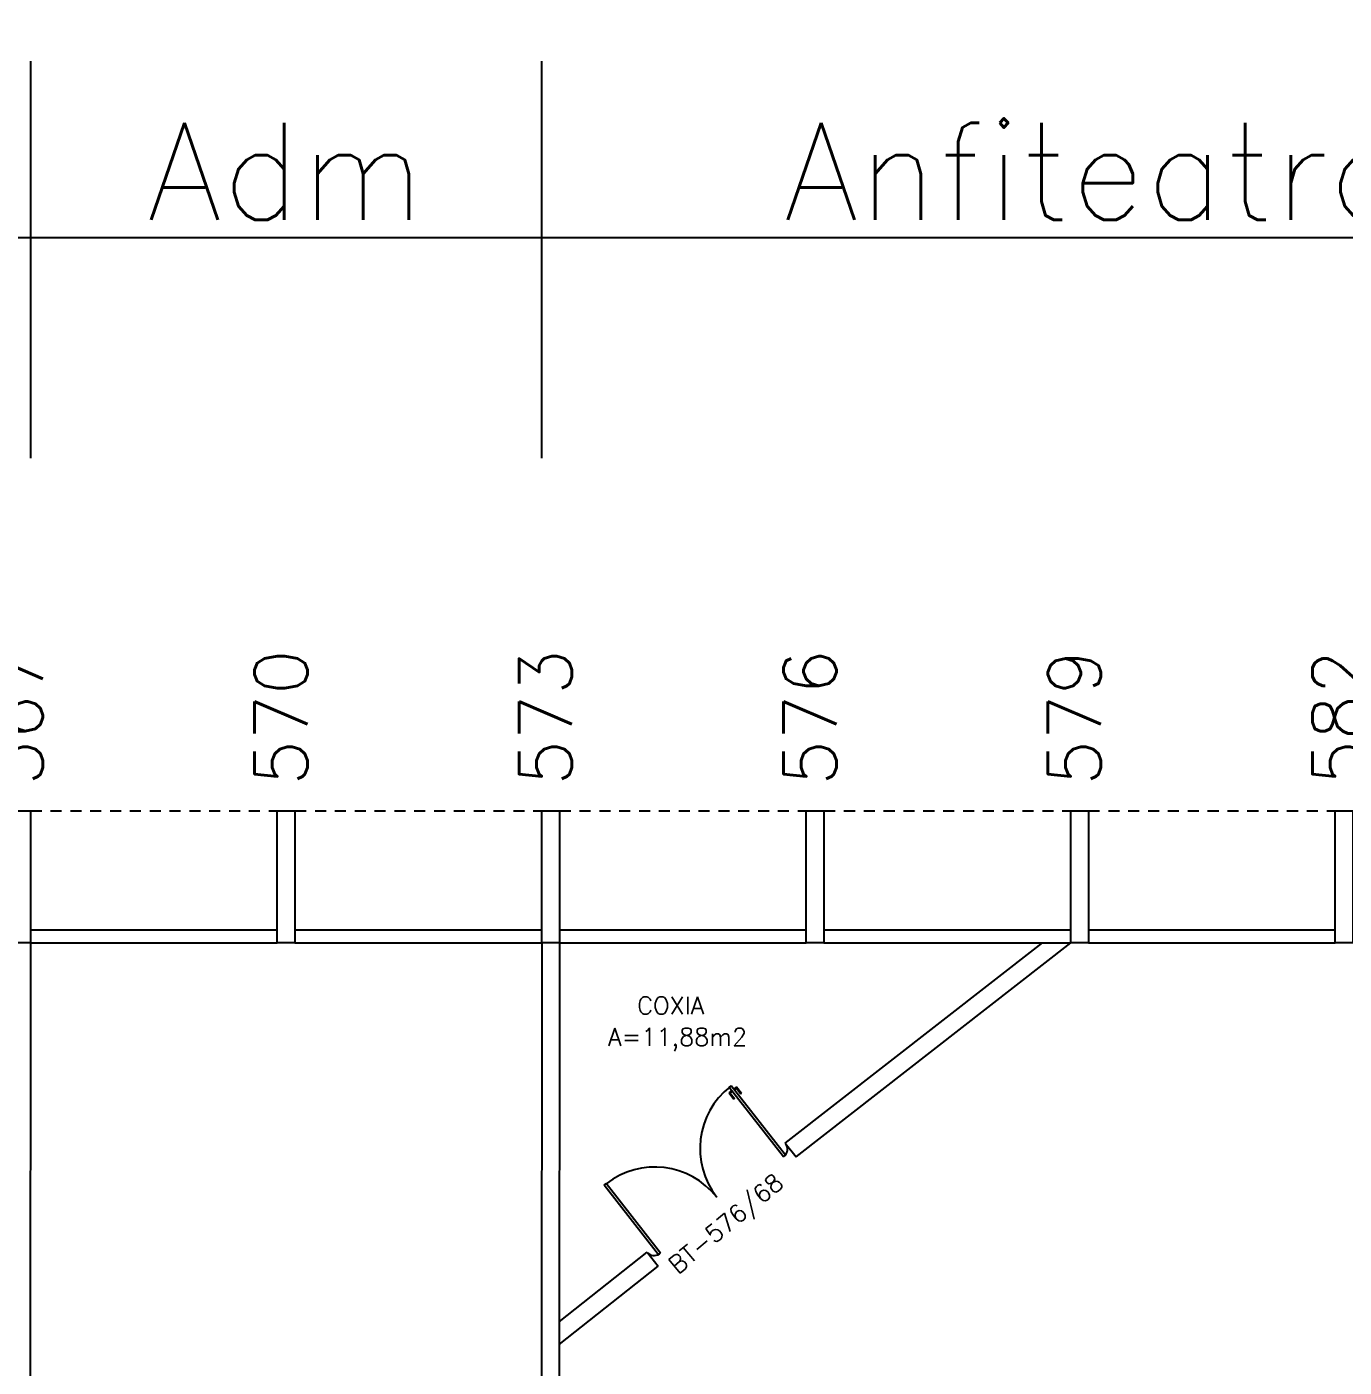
# Model space of a CAD drawing. Header units: millimetres. Extents: x 2552 to 3104, y 1319 to 1450.
# Drawn here: x 2654.42 to 2669.37, y 1399.7 to 1414.9 of the extents above; entities that cross this region are included whole.
import ezdxf

# ---------------------------------------------------------------- set-up
doc = ezdxf.new("R2010")
doc.units = ezdxf.units.MM
doc.linetypes.add('HIDDEN2', pattern=[0.1875, 0.125, -0.0625])
for name, color, linetype in [('ALV', 2, 'Continuous'), ('AR-EST-CNC-IDE', 2, 'Continuous'), ('AREA', 2, 'Continuous'), ('ESTR', 3, 'Continuous'), ('PORTA', 2, 'Continuous'), ('PROJ', 1, 'HIDDEN2'), ('TEXTO', 2, 'Continuous'), ('TEXTO-CENTRO-CUSTO', 2, 'Continuous'), ('TEXTO-ENDEREÇO', 2, 'Continuous')]:
    doc.layers.add(name, color=color, linetype=linetype)
doc.styles.add('1', font='romans.shx', dxfattribs={"height": 1.1})
doc.styles.add('NOPILAR', font='simplex.shx', dxfattribs={"height": 0.6})
doc.styles.add('UNB-100', font='simplex.shx', dxfattribs={"height": 0.2})
doc.styles.add('UNB-100-1', font='simplex.shx', dxfattribs={"height": 0.2})
doc.dimstyles.new('1-600', dxfattribs={"dimtxt": 1.1, "dimasz": 2.5, "dimexe": 2, "dimexo": 4, "dimgap": 0.2, "dimtad": 1, "dimdec": 0, "dimzin": 4, "dimdsep": 46, "dimlunit": 6, "dimtxsty": '1', "dimblk1": 'NONE', "dimblk2": 'NONE', "dimsah": 1, "dimcen": 0, "dimclrd": 2, "dimclre": 2, "dimclrt": 2, "dimadec": 0, "dimazin": 0, "dimtfac": 1, "dimtdec": 0, "dimtmove": 2, "dimatfit": 3, "dimldrblk": 'NONE', "dimfxl": 1, "dimtolj": 1, "dimtzin": 0, "dimarcsym": 0})

# ---------------------------------------------------------------- blocks, each defined once
blk = doc.blocks.new('PTDP-TTN')
for p, q in [((0.084, 0.9), (0.115, 0.9)), ((0.084, -0.1), (0.084, 0.9)), ((0.114, -0.1), (0.114, 0.9)), ((1.884, 0.9), (1.914, 0.9)), ((1.884, -0.1), (1.884, 0.9)), ((1.914, -0.1), (1.914, 0.9)), ((0.084, -0.1), (0.115, -0.1)), ((1.885, -0.101), (1.915, -0.101))]:
    blk.add_line(p, q)
for centre, radius, start, end in [((0.114, 0.006), 0.892, 0, 90), ((1.899, 0.006), 0.892, 90, 180), ((0.098, 0), 0.098, 180, 270), ((1.896, -0.001), 0.0991, 271.7192, 0)]:
    blk.add_arc(centre, radius, start, end)
blk = doc.blocks.new('*D112')
at = {"layer": 'DEFPOINTS', "color": 0, "transparency": 16777216}
for p in [(2675.466, 1412.514), (2660.266, 1406.014), (2675.466, 1406.014)]:
    blk.add_point(p, dxfattribs=at)
at = {"layer": 'TEXTO-CENTRO-CUSTO', "color": 2, "lineweight": -2, "transparency": 16777216}
for p, q in [((2675.466, 1410.014), (2675.466, 1414.514)), ((2660.266, 1412.514), (2675.466, 1412.514))]:
    blk.add_line(p, q, dxfattribs=at)
at = {"layer": 'TEXTO-CENTRO-CUSTO', "color": 2, "transparency": 16777216, "insert": (2667.866, 1413.264), "char_height": 1.1, "attachment_point": 5, "style": '1'}
blk.add_mtext('\\A1;Anfiteatro 16', dxfattribs=at)
blk = doc.blocks.new('_NONE')
at = {"color": 0, "linetype": 'ByBlock'}
blk.add_circle((0, 0), 0.25, dxfattribs=at)
blk = doc.blocks.new('*D113')
at = {"layer": 'DEFPOINTS', "color": 0, "transparency": 16777216}
for p in [(2660.266, 1412.514), (2654.469, 1406.014), (2660.266, 1406.014)]:
    blk.add_point(p, dxfattribs=at)
at = {"layer": 'TEXTO-CENTRO-CUSTO', "color": 2, "lineweight": -2, "transparency": 16777216}
for p, q in [((2660.266, 1410.014), (2660.266, 1414.514)), ((2654.469, 1412.514), (2660.266, 1412.514))]:
    blk.add_line(p, q, dxfattribs=at)
at = {"layer": 'TEXTO-CENTRO-CUSTO', "color": 2, "transparency": 16777216, "insert": (2657.368, 1413.264), "char_height": 1.1, "attachment_point": 5, "style": '1'}
blk.add_mtext('\\A1;Adm', dxfattribs=at)
blk = doc.blocks.new('*D114')
at = {"layer": 'DEFPOINTS', "color": 0, "transparency": 16777216}
for p in [(2654.469, 1412.514), (2639.266, 1406.014), (2654.469, 1406.014)]:
    blk.add_point(p, dxfattribs=at)
at = {"layer": 'TEXTO-CENTRO-CUSTO', "color": 2, "lineweight": -2, "transparency": 16777216}
for p, q in [((2654.469, 1410.014), (2654.469, 1414.514)), ((2639.266, 1412.514), (2654.469, 1412.514))]:
    blk.add_line(p, q, dxfattribs=at)
at = {"layer": 'TEXTO-CENTRO-CUSTO', "color": 2, "transparency": 16777216, "insert": (2646.868, 1413.264), "char_height": 1.1, "attachment_point": 5, "style": '1'}
blk.add_mtext('\\A1;Anfiteatro 15', dxfattribs=at)

msp = doc.modelspace()

# ---------------------------------------------------------------- linework, layer by layer
at = {"layer": 'ALV'}
for p, q in [((2654.466, 1404.664), (2657.266, 1404.664)), ((2657.466, 1404.664), (2660.266, 1404.664)), ((2660.466, 1404.664), (2663.266, 1404.664)), ((2663.466, 1404.664), (2666.266, 1404.664)), ((2666.466, 1404.664), (2669.266, 1404.664)), ((2654.466, 1404.514), (2654.462, 1389.163)), ((2654.466, 1404.514), (2657.266, 1404.514)), ((2657.466, 1404.514), (2660.266, 1404.514)), ((2660.266, 1404.514), (2660.262, 1392.494)), ((2660.466, 1404.514), (2660.459, 1389.413)), ((2660.466, 1404.514), (2663.266, 1404.514)), ((2663.026, 1402.245), (2665.947, 1404.514)), ((2663.15, 1402.088), (2666.269, 1404.514)), ((2663.466, 1404.514), (2666.266, 1404.514)), ((2666.466, 1404.514), (2669.266, 1404.514)), ((2663.026, 1402.245), (2663.15, 1402.088)), ((2660.464, 1400.216), (2661.462, 1401.006)), ((2661.462, 1401.006), (2661.586, 1400.849)), ((2660.464, 1399.96), (2661.586, 1400.849))]:
    msp.add_line(p, q, dxfattribs=at)
at = {"layer": 'ESTR'}
for points in [[(2654.266, 1404.514), (2654.266, 1406.014), (2654.466, 1406.014), (2654.466, 1404.514)], [(2657.266, 1404.514), (2657.266, 1406.014), (2657.466, 1406.014), (2657.466, 1404.514)], [(2660.266, 1404.514), (2660.266, 1406.014), (2660.466, 1406.014), (2660.466, 1404.514)], [(2663.266, 1404.514), (2663.266, 1406.014), (2663.466, 1406.014), (2663.466, 1404.514)], [(2666.266, 1404.514), (2666.266, 1406.014), (2666.466, 1406.014), (2666.466, 1404.514)], [(2669.266, 1404.514), (2669.266, 1406.014), (2669.466, 1406.014), (2669.466, 1404.514)]]:
    msp.add_lwpolyline(points, close=True, dxfattribs=at)
at = {"layer": 'PORTA'}
for p, q in [((2662.39, 1402.813), (2662.421, 1402.838)), ((2662.39, 1402.813), (2662.446, 1402.742)), ((2662.404, 1402.811), (2662.427, 1402.83)), ((2662.404, 1402.811), (2662.454, 1402.749)), ((2662.475, 1402.881), (2662.444, 1402.856)), ((2662.474, 1402.867), (2662.451, 1402.849)), ((2662.474, 1402.867), (2662.524, 1402.805)), ((2662.475, 1402.881), (2662.532, 1402.811)), ((2662.524, 1402.805), (2662.532, 1402.811)), ((2662.454, 1402.749), (2662.446, 1402.742))]:
    msp.add_line(p, q, dxfattribs=at)
at = {"layer": 'PROJ'}
for p, q in [((2654.469, 1406.014), (2657.269, 1406.014)), ((2657.469, 1406.014), (2660.269, 1406.014)), ((2660.469, 1406.014), (2663.269, 1406.014)), ((2663.469, 1406.014), (2666.269, 1406.014)), ((2666.469, 1406.014), (2669.269, 1406.014))]:
    msp.add_line(p, q, dxfattribs=at)

# ---------------------------------------------------------------- block references
at = {"layer": 'PORTA', "rotation": 38.08373960063025}
msp.add_blockref('PTDP-TTN', (2661.462, 1401.006), dxfattribs=at)

# ---------------------------------------------------------------- texts
at = {"layer": 'AR-EST-CNC-IDE', "style": 'NOPILAR'}
for s, p in [('567', (2654.608, 1406.3)), ('570', (2657.608, 1406.3)), ('573', (2660.608, 1406.3)), ('576', (2663.608, 1406.3)), ('579', (2666.608, 1406.3)), ('582', (2669.608, 1406.3))]:
    msp.add_text(s, height=0.6, rotation=90, dxfattribs=at).set_placement(p)
at = {"layer": 'AREA', "style": 'UNB-100'}
msp.add_text('A=11,88m2', height=0.2, rotation=360, dxfattribs=at).set_placement((2661.018, 1403.349))
at = {"layer": 'TEXTO', "style": 'UNB-100'}
msp.add_text('COXIA', height=0.2, rotation=360, dxfattribs=at).set_placement((2661.348, 1403.705))
at = {"layer": 'TEXTO-ENDEREÇO', "style": 'UNB-100-1'}
msp.add_text('BT-576/68', height=0.2, rotation=39.8534, dxfattribs=at).set_placement((2661.809, 1400.748))

# ---------------------------------------------------------------- dimensions: what is measured, and where the dimension line sits
at = {"layer": 'TEXTO-CENTRO-CUSTO'}
for base, p1, p2, text, picture, middle in [((2654.469, 1412.514), (2639.266, 1406.014), (2654.469, 1406.014), 'Anfiteatro 15', '*D114', (2646.868, 1413.264)), ((2675.466, 1412.514), (2660.266, 1406.014), (2675.466, 1406.014), 'Anfiteatro 16', '*D112', (2667.866, 1413.264)), ((2660.266, 1412.514), (2654.469, 1406.014), (2660.266, 1406.014), 'Adm', '*D113', (2657.368, 1413.264))]:
    dim = msp.add_linear_dim(base=base, p1=p1, p2=p2, angle=0, text=text, dimstyle='1-600', override={"dimse1": 1}, dxfattribs=at)
    dim.commit()
    dim.dimension.update_dxf_attribs({"geometry": picture, "text_midpoint": middle})

doc.saveas('drawing.dxf')
